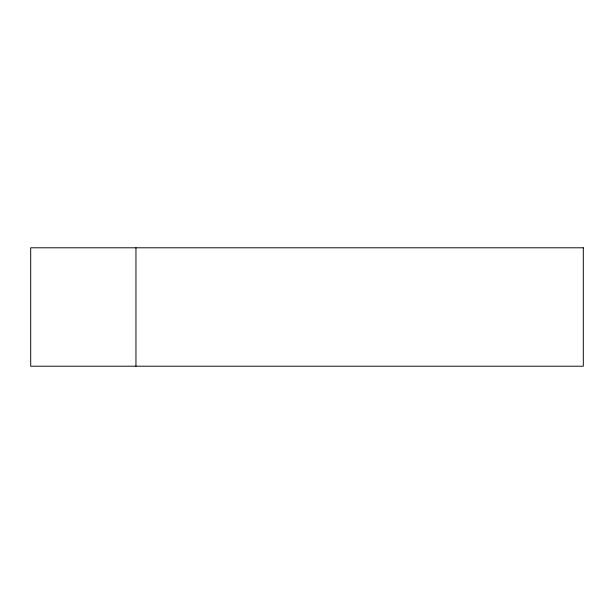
<?xml version="1.0" encoding="UTF-8"?>
<svg xmlns="http://www.w3.org/2000/svg" width="614" height="614" viewBox="0 0 614 614"><rect width="100%" height="100%" fill="white"/><g stroke="black" fill="none" stroke-linecap="round" stroke-linejoin="round"><path stroke-width="0.92" d="M135.955 247.795L135.955 366.205M583.3 247.795L30.7 247.795L30.7 366.205L583.3 366.205L583.3 247.795"/></g></svg>
